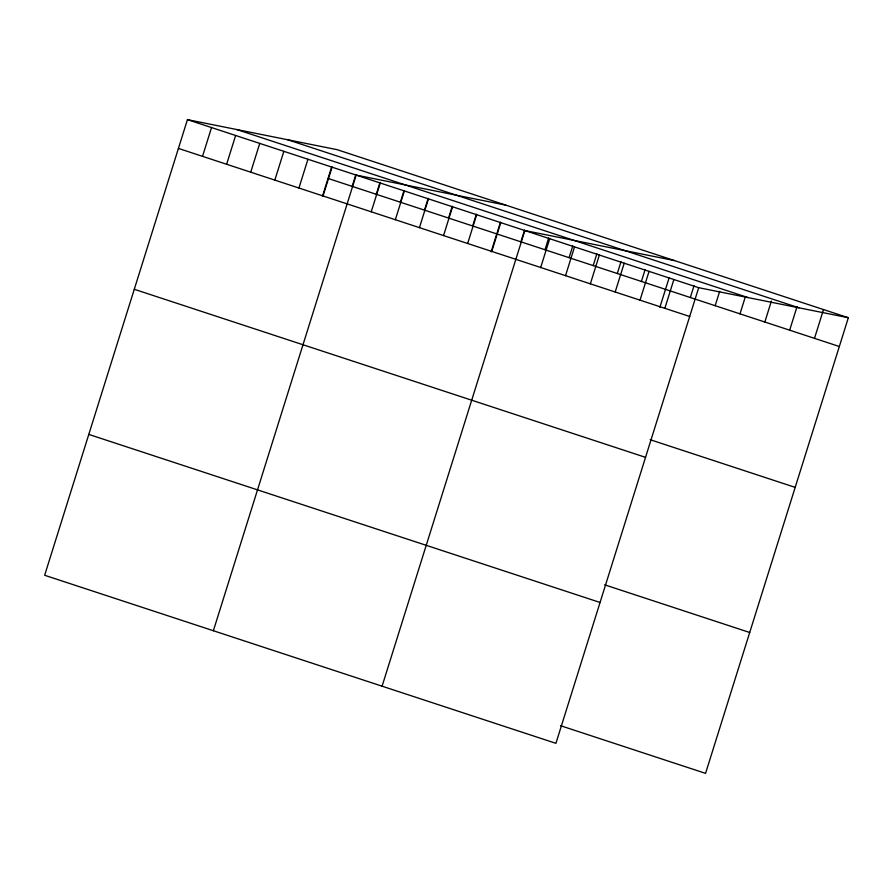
<?xml version="1.0" encoding="UTF-8"?>
<svg xmlns="http://www.w3.org/2000/svg" width="893" height="893" viewBox="0 0 893 893"><rect width="100%" height="100%" fill="white"/><g stroke="black" fill="none" stroke-linecap="round" stroke-linejoin="round"><path stroke-width="1.34" d="M848.35 317.729L337.085 149.667L187.441 119.64L44.65 575.271L555.915 743.333L698.706 287.691L848.35 317.729L705.559 773.36L560.48 725.674M202.521 156.342L211.541 127.565M226.621 164.267L235.64 135.479M250.721 172.193L259.751 143.405M274.832 180.107L283.851 151.33M298.932 188.032L307.951 159.255M322.44 196.371L331.749 166.678M323.032 195.958L332.051 167.17M352.166 186.369L355.861 174.593M213.371 630.737L356.162 175.095L505.806 205.122M376.266 194.294L379.96 182.518M371.242 211.797L380.262 183.02M400.377 202.22L404.06 190.443M395.342 219.723L404.362 190.946M424.476 210.134L428.16 198.369M419.442 227.648L428.461 198.86M448.576 218.059L452.271 206.283M443.542 235.573L452.561 206.785M472.676 225.985L476.371 214.208M467.653 243.488L476.672 214.711M491.161 251.837L500.471 222.134M491.753 251.413L500.772 222.636M520.887 241.824L524.571 230.059M382.081 686.192L524.872 230.55L674.516 260.589M544.987 249.75L548.682 237.973M540.689 267.498L549.708 238.721M569.087 257.675L572.781 245.899M565.526 275.658L574.545 246.881M593.186 265.601L596.881 253.824M590.351 283.829L599.37 255.041M617.297 273.526L620.981 261.749M615.188 291.989L624.207 263.212M641.397 281.44L645.092 269.664M640.024 300.148L649.044 271.372M659.882 307.292L669.192 277.589M664.85 308.319L673.869 279.531M690.334 297.525L694.017 285.76M715.17 305.696L719.68 291.297M739.996 313.856L745.331 296.844M764.832 322.016L771.396 301.086M789.669 330.176L797.047 306.634M814.494 338.347L823.513 309.558M287.702 139.755L798.967 307.817M236.824 129.552L748.088 297.603M187.441 119.64L698.706 287.691M328.066 178.444L839.331 346.506M178.421 148.417L689.686 316.479M650.115 439.68L795.183 487.366M134.274 289.287L645.539 457.339M604.628 584.815L749.707 632.501M88.798 434.411L600.063 602.474"/></g></svg>
